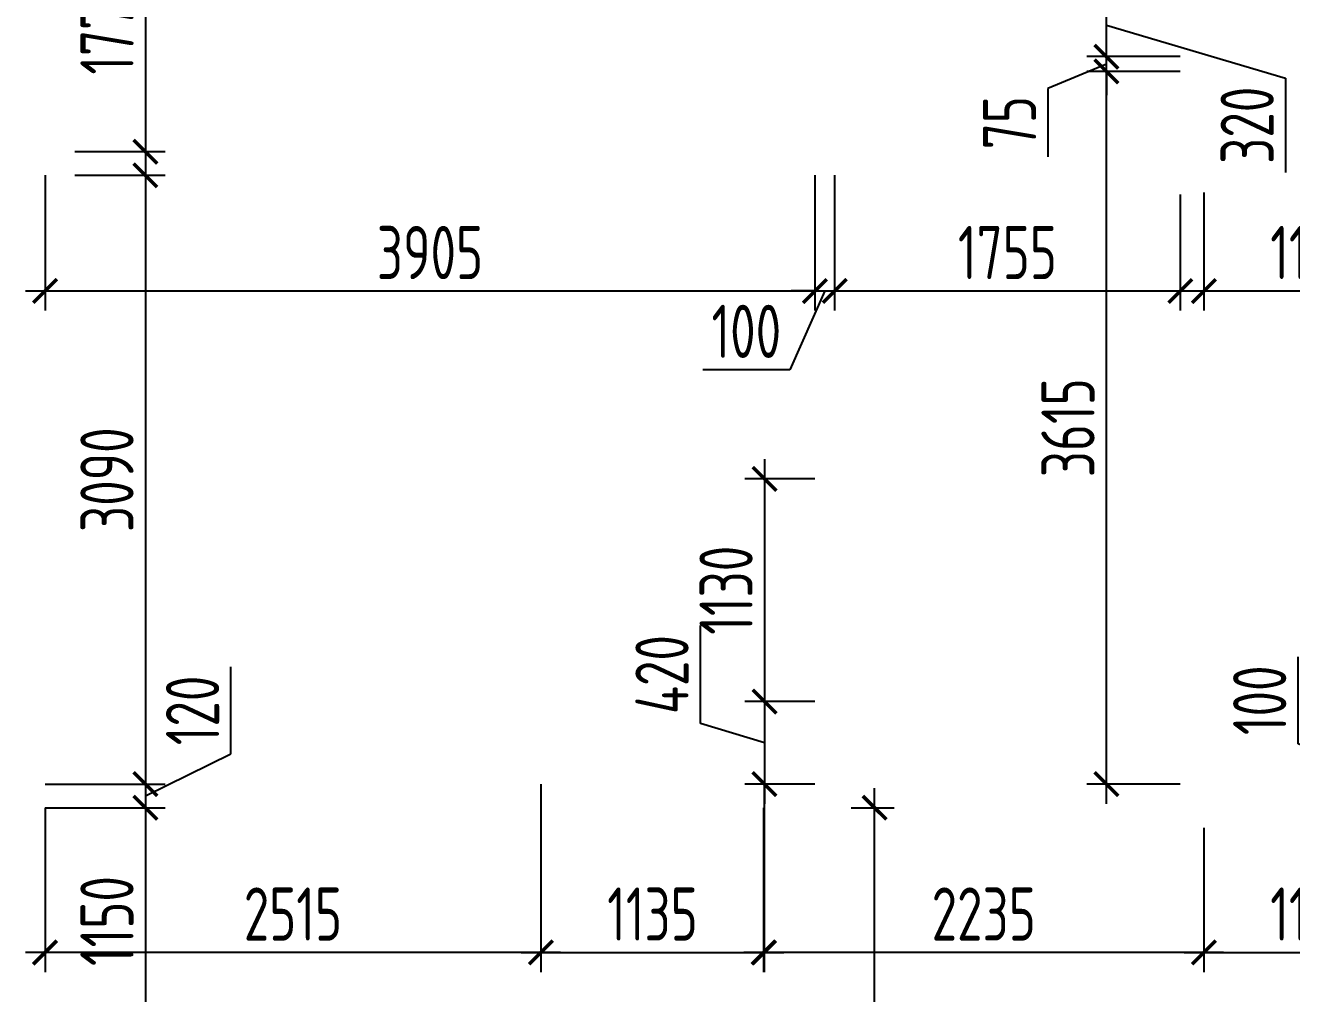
# Model space of a CAD drawing. Header units: millimetres. Extents: x -350007 to 535970, y -888 to 133718.
# Drawn here: x -212014 to -205589, y 95327 to 100242 of the extents above; entities that cross this region are included whole.
import ezdxf

# ---------------------------------------------------------------- set-up
doc = ezdxf.new("R2010")
doc.units = ezdxf.units.MM
doc.layers.add('АР_Размеры нов.', color=15, linetype='Continuous', lineweight=0)
doc.styles.add('ISOCPEUR', font='isocpeur.ttf', dxfattribs={"width": 0.7})
doc.dimstyles.new('R_100', dxfattribs={"dimtxt": 270, "dimasz": 120, "dimexe": 100, "dimexo": 0, "dimgap": 60, "dimtad": 1, "dimdec": 0, "dimrnd": 5, "dimzin": 0, "dimdsep": 46, "dimtxsty": 'ISOCPEUR', "dimblk": 'ARCHTICK', "dimcen": 0, "dimdle": 100, "dimclrd": 256, "dimclre": 256, "dimclrt": 256, "dimadec": 0, "dimazin": 0, "dimtfac": 2, "dimtdec": 0, "dimtofl": 0, "dimtmove": 1, "dimatfit": 3, "dimfxl": 1, "dimtvp": 3, "dimtolj": 1, "dimtzin": 0, "dimarcsym": 0})

# ---------------------------------------------------------------- blocks, each defined once
blk = doc.blocks.new('_ArchTick')
at = {"color": 0, "linetype": 'ByBlock', "const_width": 0.15}
blk.add_lwpolyline([(-0.5, -0.5), (0.5, 0.5)], dxfattribs=at)
blk = doc.blocks.new('*D2854')
at = {"layer": 'АР_Размеры нов.', "lineweight": -2, "ltscale": 100, "transparency": 16777216}
for p, q in [((-211404.8, 96370.7), (-211404.8, 95020.7)), ((-211914, 96270.7), (-211304.8, 96270.7)), ((-211914, 95120.7), (-211304.8, 95120.7))]:
    blk.add_line(p, q, dxfattribs=at)
at = {"layer": 'АР_Размеры нов.', "lineweight": -2, "ltscale": 100, "transparency": 16777216, "xscale": 120, "yscale": 120, "zscale": 120}
for p, rotation in [((-211404.8, 96270.7), 90), ((-211404.8, 95120.7), 270)]:
    blk.add_blockref('_ArchTick', p, dxfattribs=dict(at, rotation=rotation))
at = {"layer": 'АР_Размеры нов.', "ltscale": 100, "transparency": 16777216, "insert": (-211599.8, 95695.7), "char_height": 270, "attachment_point": 5, "rotation": 90, "style": 'ISOCPEUR'}
blk.add_mtext('\\A1;1150', dxfattribs=at)
blk = doc.blocks.new('*D2859')
at = {"layer": 'АР_Размеры нов.', "lineweight": -2, "ltscale": 100, "transparency": 16777216}
for p, q in [((-208263.6, 98039.7), (-208263.6, 96709.7)), ((-208007.6, 97939.7), (-208363.6, 97939.7)), ((-208007.7, 96809.7), (-208363.6, 96809.7))]:
    blk.add_line(p, q, dxfattribs=at)
at = {"layer": 'АР_Размеры нов.', "lineweight": -2, "ltscale": 100, "transparency": 16777216, "xscale": 120, "yscale": 120, "zscale": 120}
for p, rotation in [((-208263.6, 97939.7), 90), ((-208263.6, 96809.7), 270)]:
    blk.add_blockref('_ArchTick', p, dxfattribs=dict(at, rotation=rotation))
at = {"layer": 'АР_Размеры нов.', "ltscale": 100, "transparency": 16777216, "insert": (-208458.6, 97374.7), "char_height": 270, "attachment_point": 5, "rotation": 90, "style": 'ISOCPEUR'}
blk.add_mtext('\\A1;1130', dxfattribs=at)
blk = doc.blocks.new('*D2860')
at = {"layer": 'АР_Размеры нов.', "lineweight": -2, "ltscale": 100, "transparency": 16777216}
for p, q in [((-209398.4, 96390.7), (-209398.4, 95436.2)), ((-208265.4, 96390.7), (-208265.4, 95436.2)), ((-209498.4, 95536.2), (-208165.4, 95536.2))]:
    blk.add_line(p, q, dxfattribs=at)
at = {"layer": 'АР_Размеры нов.', "lineweight": -2, "ltscale": 100, "transparency": 16777216, "xscale": 120, "yscale": 120, "zscale": 120, "rotation": 180}
blk.add_blockref('_ArchTick', (-209398.4, 95536.2), dxfattribs=at)
at = {"layer": 'АР_Размеры нов.', "lineweight": -2, "ltscale": 100, "transparency": 16777216, "xscale": 120, "yscale": 120, "zscale": 120}
blk.add_blockref('_ArchTick', (-208265.4, 95536.2), dxfattribs=at)
at = {"layer": 'АР_Размеры нов.', "ltscale": 100, "transparency": 16777216, "insert": (-208831.9, 95731.2), "char_height": 270, "attachment_point": 5, "style": 'ISOCPEUR'}
blk.add_mtext('\\A1;1135', dxfattribs=at)
blk = doc.blocks.new('*D2630')
at = {"layer": 'АР_Размеры нов.', "lineweight": -2, "ltscale": 100, "transparency": 16777216}
for p, q in [((-205556, 96595.5), (-205556, 97036.8)), ((-205185.9, 96440.7), (-205556, 96595.5)), ((-205185.9, 96490.7), (-205185.9, 96610.7)), ((-204922.4, 96490.7), (-205285.9, 96490.7)), ((-205185.9, 96390.7), (-205185.9, 96490.7)), ((-204900.9, 96390.7), (-205285.9, 96390.7)), ((-205185.9, 96390.7), (-205185.9, 96270.7))]:
    blk.add_line(p, q, dxfattribs=at)
at = {"layer": 'АР_Размеры нов.', "lineweight": -2, "ltscale": 100, "transparency": 16777216, "xscale": 120, "yscale": 120, "zscale": 120}
for p, rotation in [((-205185.9, 96490.7), 270), ((-205185.9, 96390.7), 90)]:
    blk.add_blockref('_ArchTick', p, dxfattribs=dict(at, rotation=rotation))
at = {"layer": 'АР_Размеры нов.', "ltscale": 100, "transparency": 16777216, "insert": (-205751, 96816.1), "char_height": 270, "attachment_point": 5, "rotation": 90, "style": 'ISOCPEUR'}
blk.add_mtext('\\A1;100', dxfattribs=at)
blk = doc.blocks.new('*D2631')
at = {"layer": 'АР_Размеры нов.', "lineweight": -2, "ltscale": 100, "transparency": 16777216}
for p, q in [((-206033.9, 96167.9), (-206033.9, 95436.2)), ((-204901, 96167.9), (-204901, 95436.2)), ((-206133.9, 95536.2), (-204801, 95536.2))]:
    blk.add_line(p, q, dxfattribs=at)
at = {"layer": 'АР_Размеры нов.', "lineweight": -2, "ltscale": 100, "transparency": 16777216, "xscale": 120, "yscale": 120, "zscale": 120, "rotation": 180}
blk.add_blockref('_ArchTick', (-206033.9, 95536.2), dxfattribs=at)
at = {"layer": 'АР_Размеры нов.', "lineweight": -2, "ltscale": 100, "transparency": 16777216, "xscale": 120, "yscale": 120, "zscale": 120}
blk.add_blockref('_ArchTick', (-204901, 95536.2), dxfattribs=at)
at = {"layer": 'АР_Размеры нов.', "ltscale": 100, "transparency": 16777216, "insert": (-205467.4, 95731.2), "char_height": 270, "attachment_point": 5, "style": 'ISOCPEUR'}
blk.add_mtext('\\A1;1135', dxfattribs=at)
blk = doc.blocks.new('*D2762')
at = {"layer": 'АР_Размеры нов.', "lineweight": -2, "ltscale": 100, "transparency": 16777216}
for p, q in [((-208588.6, 96697.7), (-208588.6, 97195.7)), ((-208263.6, 96909.7), (-208263.6, 96290.7)), ((-208007.7, 96809.7), (-208363.6, 96809.7)), ((-208263.6, 96600.2), (-208588.6, 96697.7)), ((-208007.7, 96390.7), (-208363.6, 96390.7))]:
    blk.add_line(p, q, dxfattribs=at)
at = {"layer": 'АР_Размеры нов.', "lineweight": -2, "ltscale": 100, "transparency": 16777216, "xscale": 120, "yscale": 120, "zscale": 120}
for p, rotation in [((-208263.6, 96809.7), 90), ((-208263.6, 96390.7), 270)]:
    blk.add_blockref('_ArchTick', p, dxfattribs=dict(at, rotation=rotation))
at = {"layer": 'АР_Размеры нов.', "ltscale": 100, "transparency": 16777216, "insert": (-208783.6, 96946.7), "char_height": 270, "attachment_point": 5, "rotation": 90, "style": 'ISOCPEUR'}
blk.add_mtext('\\A1;420', dxfattribs=at)
blk = doc.blocks.new('*D3164')
at = {"layer": 'АР_Размеры нов.', "lineweight": -2, "ltscale": 500, "transparency": 16777216}
for p, q in [((-211404.8, 101472.4), (-211404.8, 99500.7)), ((-211763, 101372.4), (-211304.8, 101372.4)), ((-211763, 99600.7), (-211304.8, 99600.7))]:
    blk.add_line(p, q, dxfattribs=at)
at = {"layer": 'АР_Размеры нов.', "lineweight": -2, "ltscale": 500, "transparency": 16777216, "xscale": 120, "yscale": 120, "zscale": 120}
for p, rotation in [((-211404.8, 101372.4), 90), ((-211404.8, 99600.7), 270)]:
    blk.add_blockref('_ArchTick', p, dxfattribs=dict(at, rotation=rotation))
at = {"layer": 'АР_Размеры нов.', "lineweight": 13, "ltscale": 500, "transparency": 16777216, "insert": (-211599.8, 100236.3), "char_height": 270, "attachment_point": 5, "rotation": 90, "style": 'ISOCPEUR'}
blk.add_mtext('\\A1;1770', dxfattribs=at)
blk = doc.blocks.new('*D3165')
at = {"layer": 'АР_Размеры нов.', "lineweight": -2, "ltscale": 500, "transparency": 16777216}
for p, q in [((-211404.8, 99580.7), (-211404.8, 96290.7)), ((-211763, 99480.7), (-211304.8, 99480.7)), ((-211763, 96390.7), (-211304.8, 96390.7))]:
    blk.add_line(p, q, dxfattribs=at)
at = {"layer": 'АР_Размеры нов.', "lineweight": -2, "ltscale": 500, "transparency": 16777216, "xscale": 120, "yscale": 120, "zscale": 120}
for p, rotation in [((-211404.8, 99480.7), 90), ((-211404.8, 96390.7), 270)]:
    blk.add_blockref('_ArchTick', p, dxfattribs=dict(at, rotation=rotation))
at = {"layer": 'АР_Размеры нов.', "lineweight": 13, "ltscale": 500, "transparency": 16777216, "insert": (-211599.8, 97935.7), "char_height": 270, "attachment_point": 5, "rotation": 90, "style": 'ISOCPEUR'}
blk.add_mtext('\\A1;3090', dxfattribs=at)
blk = doc.blocks.new('*D3166')
at = {"layer": 'АР_Размеры нов.', "lineweight": -2, "ltscale": 500, "transparency": 16777216}
for p, q in [((-210970.5, 96543.9), (-210970.5, 96985.2)), ((-211404.8, 96330.7), (-210970.5, 96543.9)), ((-211404.8, 96490.7), (-211404.8, 96170.7)), ((-211914, 96390.7), (-211304.8, 96390.7)), ((-211914, 96270.7), (-211304.8, 96270.7))]:
    blk.add_line(p, q, dxfattribs=at)
at = {"layer": 'АР_Размеры нов.', "lineweight": -2, "ltscale": 500, "transparency": 16777216, "xscale": 120, "yscale": 120, "zscale": 120}
for p, rotation in [((-211404.8, 96390.7), 90), ((-211404.8, 96270.7), 270)]:
    blk.add_blockref('_ArchTick', p, dxfattribs=dict(at, rotation=rotation))
at = {"layer": 'АР_Размеры нов.', "lineweight": 13, "ltscale": 500, "transparency": 16777216, "insert": (-211165.5, 96764.6), "char_height": 270, "attachment_point": 5, "rotation": 90, "style": 'ISOCPEUR'}
blk.add_mtext('\\A1;120', dxfattribs=at)
blk = doc.blocks.new('*D3173')
at = {"layer": 'АР_Размеры нов.', "lineweight": -2, "ltscale": 500, "transparency": 16777216}
for p, q in [((-207705, 93520.7), (-207705, 96370.7)), ((-207823.2, 96270.7), (-207605, 96270.7)), ((-208243.8, 93620.7), (-207605, 93620.7))]:
    blk.add_line(p, q, dxfattribs=at)
at = {"layer": 'АР_Размеры нов.', "lineweight": -2, "ltscale": 500, "transparency": 16777216, "xscale": 120, "yscale": 120, "zscale": 120}
for p, rotation in [((-207705, 96270.7), 90), ((-207705, 93620.7), 270)]:
    blk.add_blockref('_ArchTick', p, dxfattribs=dict(at, rotation=rotation))
at = {"layer": 'АР_Размеры нов.', "lineweight": 13, "ltscale": 500, "transparency": 16777216, "insert": (-207900, 94945.7), "char_height": 270, "attachment_point": 5, "rotation": 90, "style": 'ISOCPEUR'}
blk.add_mtext('\\A1;2650', dxfattribs=at)
blk = doc.blocks.new('*D3176')
at = {"layer": 'АР_Размеры нов.', "lineweight": -2, "ltscale": 500, "transparency": 16777216}
for p, q in [((-208268.4, 96270.2), (-208268.4, 95436.2)), ((-206033.9, 96167.9), (-206033.9, 95436.2)), ((-205933.9, 95536.2), (-208368.4, 95536.2))]:
    blk.add_line(p, q, dxfattribs=at)
at = {"layer": 'АР_Размеры нов.', "lineweight": -2, "ltscale": 500, "transparency": 16777216, "xscale": 120, "yscale": 120, "zscale": 120, "rotation": 180}
blk.add_blockref('_ArchTick', (-208268.4, 95536.2), dxfattribs=at)
at = {"layer": 'АР_Размеры нов.', "lineweight": -2, "ltscale": 500, "transparency": 16777216, "xscale": 120, "yscale": 120, "zscale": 120}
blk.add_blockref('_ArchTick', (-206033.9, 95536.2), dxfattribs=at)
at = {"layer": 'АР_Размеры нов.', "lineweight": 13, "ltscale": 500, "transparency": 16777216, "insert": (-207151.2, 95731.2), "char_height": 270, "attachment_point": 5, "style": 'ISOCPEUR'}
blk.add_mtext('\\A1;2235', dxfattribs=at)
blk = doc.blocks.new('*D3177')
at = {"layer": 'АР_Размеры нов.', "lineweight": -2, "ltscale": 500, "transparency": 16777216}
for p, q in [((-209398.4, 96390.7), (-209398.4, 95436.2)), ((-211914, 96270.7), (-211914, 95436.2)), ((-209298.4, 95536.2), (-212014, 95536.2))]:
    blk.add_line(p, q, dxfattribs=at)
at = {"layer": 'АР_Размеры нов.', "lineweight": -2, "ltscale": 500, "transparency": 16777216, "xscale": 120, "yscale": 120, "zscale": 120, "rotation": 180}
blk.add_blockref('_ArchTick', (-211914, 95536.2), dxfattribs=at)
at = {"layer": 'АР_Размеры нов.', "lineweight": -2, "ltscale": 500, "transparency": 16777216, "xscale": 120, "yscale": 120, "zscale": 120}
blk.add_blockref('_ArchTick', (-209398.4, 95536.2), dxfattribs=at)
at = {"layer": 'АР_Размеры нов.', "lineweight": 13, "ltscale": 500, "transparency": 16777216, "insert": (-210656.2, 95731.2), "char_height": 270, "attachment_point": 5, "style": 'ISOCPEUR'}
blk.add_mtext('\\A1;2515', dxfattribs=at)
blk = doc.blocks.new('*D3256')
at = {"layer": 'АР_Размеры нов.', "lineweight": -2, "transparency": 16777216}
for p, q in [((-211914, 99480.7), (-211914, 98793.6)), ((-208007.7, 99480.7), (-208007.7, 98793.6)), ((-212014, 98893.6), (-207907.7, 98893.6))]:
    blk.add_line(p, q, dxfattribs=at)
at = {"layer": 'АР_Размеры нов.', "lineweight": -2, "transparency": 16777216, "xscale": 120, "yscale": 120, "zscale": 120, "rotation": 180}
blk.add_blockref('_ArchTick', (-211914, 98893.6), dxfattribs=at)
at = {"layer": 'АР_Размеры нов.', "lineweight": -2, "transparency": 16777216, "xscale": 120, "yscale": 120, "zscale": 120}
blk.add_blockref('_ArchTick', (-208007.7, 98893.6), dxfattribs=at)
at = {"layer": 'АР_Размеры нов.', "transparency": 16777216, "insert": (-209960.8, 99088.6), "char_height": 270, "attachment_point": 5, "style": 'ISOCPEUR'}
blk.add_mtext('\\A1;3905', dxfattribs=at)
blk = doc.blocks.new('*D3257')
at = {"layer": 'АР_Размеры нов.', "lineweight": -2, "transparency": 16777216}
for p, q in [((-208007.7, 99480.7), (-208007.7, 98793.6)), ((-207907.6, 99480.7), (-207907.6, 98793.6)), ((-207957.7, 98893.6), (-208135.1, 98493.6)), ((-208007.7, 98893.6), (-208127.7, 98893.6)), ((-208007.7, 98893.6), (-207907.6, 98893.6)), ((-207907.6, 98893.6), (-207787.6, 98893.6)), ((-208135.1, 98493.6), (-208576.4, 98493.6))]:
    blk.add_line(p, q, dxfattribs=at)
at = {"layer": 'АР_Размеры нов.', "lineweight": -2, "transparency": 16777216, "xscale": 120, "yscale": 120, "zscale": 120}
blk.add_blockref('_ArchTick', (-208007.7, 98893.6), dxfattribs=at)
at = {"layer": 'АР_Размеры нов.', "lineweight": -2, "transparency": 16777216, "xscale": 120, "yscale": 120, "zscale": 120, "rotation": 180}
blk.add_blockref('_ArchTick', (-207907.6, 98893.6), dxfattribs=at)
at = {"layer": 'АР_Размеры нов.', "transparency": 16777216, "insert": (-208355.7, 98688.6), "char_height": 270, "attachment_point": 5, "style": 'ISOCPEUR'}
blk.add_mtext('\\A1;100', dxfattribs=at)
blk = doc.blocks.new('*D3258')
at = {"layer": 'АР_Размеры нов.', "lineweight": -2, "transparency": 16777216}
for p, q in [((-207907.6, 99480.7), (-207907.6, 98793.6)), ((-206153.9, 99383.8), (-206153.9, 98793.6)), ((-208007.6, 98893.6), (-206053.9, 98893.6))]:
    blk.add_line(p, q, dxfattribs=at)
at = {"layer": 'АР_Размеры нов.', "lineweight": -2, "transparency": 16777216, "xscale": 120, "yscale": 120, "zscale": 120, "rotation": 180}
blk.add_blockref('_ArchTick', (-207907.6, 98893.6), dxfattribs=at)
at = {"layer": 'АР_Размеры нов.', "lineweight": -2, "transparency": 16777216, "xscale": 120, "yscale": 120, "zscale": 120}
blk.add_blockref('_ArchTick', (-206153.9, 98893.6), dxfattribs=at)
at = {"layer": 'АР_Размеры нов.', "transparency": 16777216, "insert": (-207030.8, 99088.6), "char_height": 270, "attachment_point": 5, "style": 'ISOCPEUR'}
blk.add_mtext('\\A1;1755', dxfattribs=at)
blk = doc.blocks.new('*D3259')
at = {"layer": 'АР_Размеры нов.', "lineweight": -2, "transparency": 16777216}
for p, q in [((-206033.9, 99393.9), (-206033.9, 98793.6)), ((-204900.9, 98992.7), (-204900.9, 98793.6)), ((-206133.9, 98893.6), (-204800.9, 98893.6))]:
    blk.add_line(p, q, dxfattribs=at)
at = {"layer": 'АР_Размеры нов.', "lineweight": -2, "transparency": 16777216, "xscale": 120, "yscale": 120, "zscale": 120, "rotation": 180}
blk.add_blockref('_ArchTick', (-206033.9, 98893.6), dxfattribs=at)
at = {"layer": 'АР_Размеры нов.', "lineweight": -2, "transparency": 16777216, "xscale": 120, "yscale": 120, "zscale": 120}
blk.add_blockref('_ArchTick', (-204900.9, 98893.6), dxfattribs=at)
at = {"layer": 'АР_Размеры нов.', "transparency": 16777216, "insert": (-205467.4, 99088.6), "char_height": 270, "attachment_point": 5, "style": 'ISOCPEUR'}
blk.add_mtext('\\A1;1135', dxfattribs=at)
blk = doc.blocks.new('*D3260')
at = {"layer": 'АР_Размеры нов.', "lineweight": -2, "transparency": 16777216}
for p, q in [((-206528.7, 96290.7), (-206528.7, 100108)), ((-206153.9, 100008), (-206628.7, 100008)), ((-206153.9, 96390.7), (-206628.7, 96390.7))]:
    blk.add_line(p, q, dxfattribs=at)
at = {"layer": 'АР_Размеры нов.', "lineweight": -2, "transparency": 16777216, "xscale": 120, "yscale": 120, "zscale": 120}
for p, rotation in [((-206528.7, 100008), 90), ((-206528.7, 96390.7), 270)]:
    blk.add_blockref('_ArchTick', p, dxfattribs=dict(at, rotation=rotation))
at = {"layer": 'АР_Размеры нов.', "transparency": 16777216, "insert": (-206723.7, 98199.3), "char_height": 270, "attachment_point": 5, "rotation": 90, "style": 'ISOCPEUR'}
blk.add_mtext('\\A1;3615', dxfattribs=at)
blk = doc.blocks.new('*D3261')
at = {"layer": 'АР_Размеры нов.', "lineweight": -2, "transparency": 16777216}
for p, q in [((-206528.7, 100083), (-206528.7, 100203)), ((-206528.7, 100045.5), (-206825.2, 99921.2)), ((-206153.9, 100083), (-206628.7, 100083)), ((-206528.7, 100008), (-206528.7, 100083)), ((-206153.9, 100008), (-206628.7, 100008)), ((-206528.7, 100008), (-206528.7, 99888)), ((-206825.2, 99921.2), (-206825.2, 99574.4))]:
    blk.add_line(p, q, dxfattribs=at)
at = {"layer": 'АР_Размеры нов.', "lineweight": -2, "transparency": 16777216, "xscale": 120, "yscale": 120, "zscale": 120}
for p, rotation in [((-206528.7, 100083), 270), ((-206528.7, 100008), 90)]:
    blk.add_blockref('_ArchTick', p, dxfattribs=dict(at, rotation=rotation))
at = {"layer": 'АР_Размеры нов.', "transparency": 16777216, "insert": (-207020.2, 99747.8), "char_height": 270, "attachment_point": 5, "rotation": 90, "style": 'ISOCPEUR'}
blk.add_mtext('\\A1;75', dxfattribs=at)
blk = doc.blocks.new('*D3262')
at = {"layer": 'АР_Размеры нов.', "lineweight": -2, "transparency": 16777216}
for p, q in [((-206528.7, 99983), (-206528.7, 100500.7)), ((-206153.9, 100400.7), (-206628.7, 100400.7)), ((-206528.7, 100241.8), (-205619.4, 99974.1)), ((-206153.9, 100083), (-206628.7, 100083)), ((-205619.4, 99974.1), (-205619.4, 99495))]:
    blk.add_line(p, q, dxfattribs=at)
at = {"layer": 'АР_Размеры нов.', "lineweight": -2, "transparency": 16777216, "xscale": 120, "yscale": 120, "zscale": 120}
for p, rotation in [((-206528.7, 100400.7), 90), ((-206528.7, 100083), 270)]:
    blk.add_blockref('_ArchTick', p, dxfattribs=dict(at, rotation=rotation))
at = {"layer": 'АР_Размеры нов.', "transparency": 16777216, "insert": (-205814.4, 99734.5), "char_height": 270, "attachment_point": 5, "rotation": 90, "style": 'ISOCPEUR'}
blk.add_mtext('\\A1;320', dxfattribs=at)

msp = doc.modelspace()

# ---------------------------------------------------------------- dimensions: what is measured, and where the dimension line sits
at = {"layer": 'АР_Размеры нов.', "lineweight": 13, "ltscale": 500}
for base, p1, p2, picture, middle in [((-211404.8, 99600.7), (-211763, 101372.4), (-211763, 99600.7), '*D3164', (-211404.8, 100236.3)), ((-211404.8, 96270.7), (-211914, 96390.7), (-211914, 96270.7), '*D3166', (-210970.5, 96603.9))]:
    dim = msp.add_linear_dim(base=base, p1=p1, p2=p2, angle=90, dimstyle='R_100', override={"dimpost": '\\X'}, dxfattribs=at)
    dim.commit()
    dim.dimension.update_dxf_attribs({"geometry": picture, "text_midpoint": middle, "dimtype": 160})
at = {"layer": 'АР_Размеры нов.'}
for base, p1, p2, picture, middle in [((-206528.7, 100400.7), (-206153.9, 100083), (-206153.9, 100400.7), '*D3262', (-205619.4, 99914.1)), ((-206528.7, 100083), (-206153.9, 100008), (-206153.9, 100083), '*D3261', (-206825.2, 99861.2))]:
    dim = msp.add_linear_dim(base=base, p1=p1, p2=p2, angle=90, dimstyle='R_100', override={"dimpost": '\\X'}, dxfattribs=at)
    dim.commit()
    dim.dimension.update_dxf_attribs({"geometry": picture, "text_midpoint": middle, "dimtype": 160})
dim = msp.add_linear_dim(base=(-206528.7, 100008), p1=(-206153.9, 96390.7), p2=(-206153.9, 100008), angle=90, dimstyle='R_100', override={"dimpost": '\\X'}, dxfattribs=at)
dim.commit()
dim.dimension.update_dxf_attribs({"geometry": '*D3260', "text_midpoint": (-206723.7, 98199.3)})
at = {"layer": 'АР_Размеры нов.', "lineweight": 13, "ltscale": 500}
for base, p1, p2, picture, middle in [((-211404.8, 96390.7), (-211763, 99480.7), (-211763, 96390.7), '*D3165', (-211599.8, 97935.7)), ((-207705, 96270.7), (-208243.8, 93620.7), (-207823.2, 96270.7), '*D3173', (-207900, 94945.7))]:
    dim = msp.add_linear_dim(base=base, p1=p1, p2=p2, angle=90, dimstyle='R_100', override={"dimpost": '\\X'}, dxfattribs=at)
    dim.commit()
    dim.dimension.update_dxf_attribs({"geometry": picture, "text_midpoint": middle})
at = {"layer": 'АР_Размеры нов.'}
for base, p1, p2, picture, middle in [((-208007.7, 98893.6), (-211914, 99480.7), (-208007.7, 99480.7), '*D3256', (-209960.8, 99088.6)), ((-206153.9, 98893.6), (-207907.6, 99480.7), (-206153.9, 99383.8), '*D3258', (-207030.8, 99088.6)), ((-204900.9, 98893.6), (-206033.9, 99393.9), (-204900.9, 98992.7), '*D3259', (-205467.4, 99088.6))]:
    dim = msp.add_linear_dim(base=base, p1=p1, p2=p2, dimstyle='R_100', override={"dimpost": '\\X'}, dxfattribs=at)
    dim.commit()
    dim.dimension.update_dxf_attribs({"geometry": picture, "text_midpoint": middle})
dim = msp.add_linear_dim(base=(-207907.6, 98893.6), p1=(-208007.7, 99480.7), p2=(-207907.6, 99480.7), dimstyle='R_100', override={"dimpost": '\\X'}, dxfattribs=at)
dim.commit()
dim.dimension.update_dxf_attribs({"geometry": '*D3257', "text_midpoint": (-208195.1, 98493.6), "dimtype": 160})
at = {"layer": 'АР_Размеры нов.', "ltscale": 100}
for base, p1, p2, picture, middle in [((-208263.6, 96809.7), (-208007.6, 97939.7), (-208007.7, 96809.7), '*D2859', (-208458.6, 97374.7)), ((-208263.6, 96390.7), (-208007.7, 96809.7), (-208007.7, 96390.7), '*D2762', (-208783.6, 96757.7)), ((-211404.8, 95120.7), (-211914, 96270.7), (-211914, 95120.7), '*D2854', (-211599.8, 95695.7))]:
    dim = msp.add_linear_dim(base=base, p1=p1, p2=p2, angle=90, dimstyle='R_100', override={"dimpost": '\\X', "dimfxl": 300, "dimarcsym": 1}, dxfattribs=at)
    dim.commit()
    dim.dimension.update_dxf_attribs({"geometry": picture, "text_midpoint": middle})
dim = msp.add_linear_dim(base=(-205185.9, 96490.7), p1=(-204900.9, 96390.7), p2=(-204922.4, 96490.7), angle=90, dimstyle='R_100', override={"dimpost": '\\X', "dimfxl": 2.5, "dimarcsym": 1}, dxfattribs=at)
dim.commit()
dim.dimension.update_dxf_attribs({"geometry": '*D2630', "text_midpoint": (-205556, 96655.5), "dimtype": 160})
at = {"layer": 'АР_Размеры нов.', "lineweight": 13, "ltscale": 500}
for base, p1, p2, override, picture, middle in [((-211914, 95536.2), (-209398.4, 96390.7), (-211914, 96270.7), {"dimpost": '\\X', "dimfxl": 300, "dimarcsym": 1}, '*D3177', (-210656.2, 95731.2)), ((-208268.416, 95536.2286), (-206033.886, 96167.8638), (-208268.416, 96270.2023), {"dimpost": '\\X', "dimfxl": 2.5, "dimarcsym": 1}, '*D3176', (-207151.151, 95731.2286))]:
    dim = msp.add_linear_dim(base=base, p1=p1, p2=p2, dimstyle='R_100', override=override, dxfattribs=at)
    dim.commit()
    dim.dimension.update_dxf_attribs({"geometry": picture, "text_midpoint": middle})
at = {"layer": 'АР_Размеры нов.', "ltscale": 100}
for base, p1, p2, override, picture, middle in [((-208265.4, 95536.2), (-209398.4, 96390.7), (-208265.4, 96390.7), {"dimpost": '\\X', "dimfxl": 300, "dimarcsym": 1}, '*D2860', (-208831.9, 95731.2)), ((-204901, 95536.2), (-206033.9, 96167.9), (-204901, 96167.9), {"dimpost": '\\X', "dimfxl": 2.5, "dimarcsym": 1}, '*D2631', (-205467.4, 95731.2))]:
    dim = msp.add_linear_dim(base=base, p1=p1, p2=p2, dimstyle='R_100', override=override, dxfattribs=at)
    dim.commit()
    dim.dimension.update_dxf_attribs({"geometry": picture, "text_midpoint": middle})

doc.saveas('drawing.dxf')
